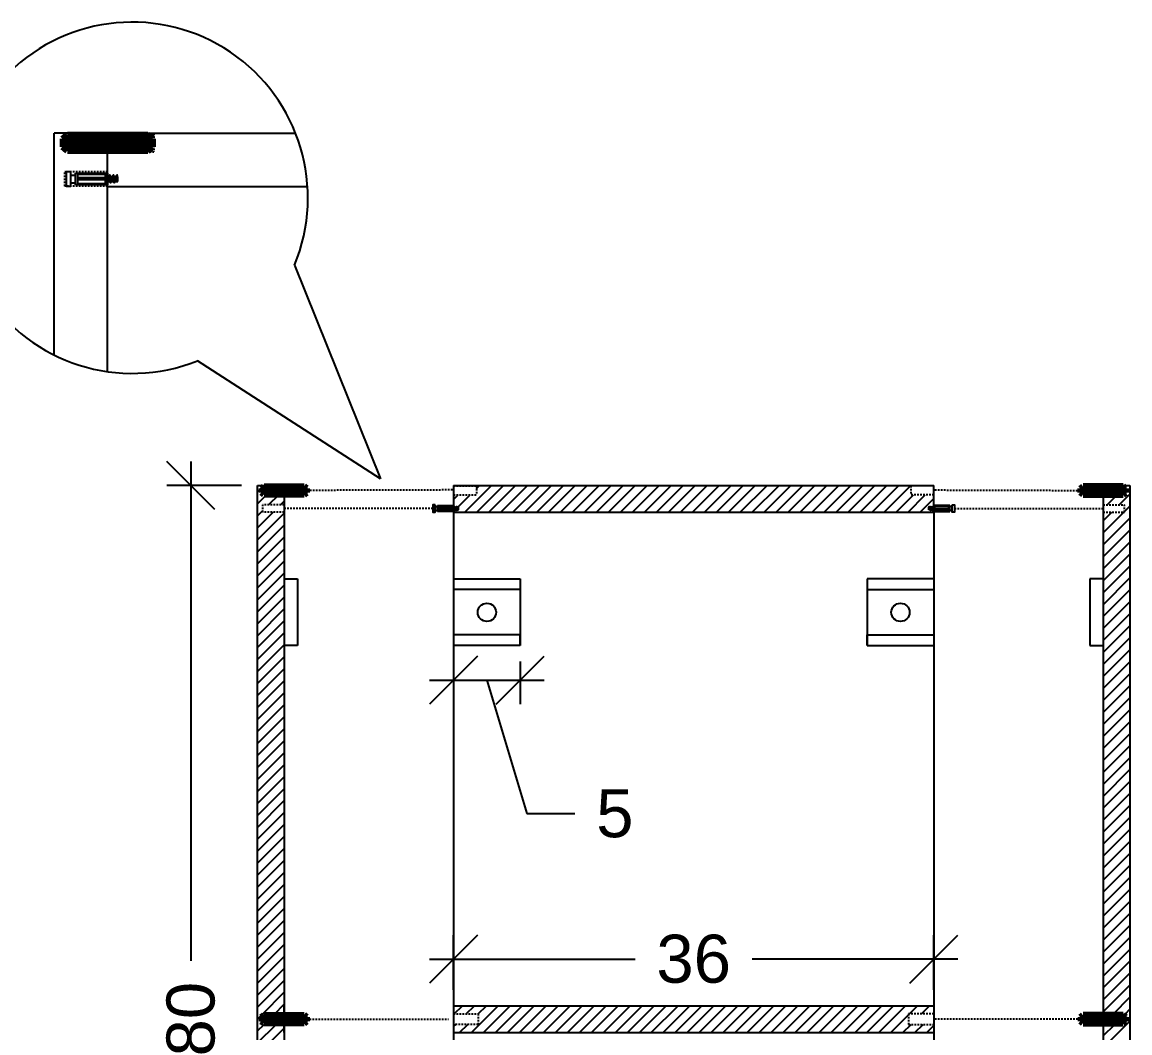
# Model space of a CAD drawing. Header units: millimetres. Extents: x 119 to 532, y 2363 to 2647.
# Drawn here: x 311 to 394, y 2571.6 to 2647.3 of the extents above; entities that cross this region are included whole.
import ezdxf

# ---------------------------------------------------------------- set-up
doc = ezdxf.new("R2010")
doc.units = ezdxf.units.MM
doc.linetypes.add('HIDDEN', pattern=[0.375, 0.25, -0.125])
doc.linetypes.add('HIDDEN2', pattern=[0.1875, 0.125, -0.0625])
for name, color, linetype in [('ARREDI', 1, 'Continuous'), ('CAMPITURE', 4, 'Continuous'), ('DETTAGLI', 9, 'Continuous'), ('QUOTE', 3, 'Continuous'), ('TRATTEGGIO', 5, 'HIDDEN'), ('VITI E CERNIERE', 8, 'Continuous')]:
    doc.layers.add(name, color=color, linetype=linetype)
doc.styles.add('ARIAL', font='arial.ttf')
doc.dimstyles.new('TICK_36', dxfattribs={"dimtxt": 3.6, "dimasz": 3.6, "dimexe": 1.8, "dimexo": 1.2, "dimgap": 1.8, "dimtad": 0, "dimdec": 0, "dimzin": 0, "dimdsep": 46, "dimtxsty": 'ARIAL', "dimblk": 'OBLIQUE', "dimcen": 1.8, "dimdle": 1.8, "dimclrd": 256, "dimclrt": 256, "dimadec": 0, "dimazin": 0, "dimtfac": 1, "dimtdec": 0, "dimtmove": 1, "dimatfit": 3, "dimldrblk": 'OPEN90', "dimfxl": 1, "dimtfill": 1, "dimtolj": 1, "dimtzin": 0, "dimarcsym": 0})

# ---------------------------------------------------------------- blocks, each defined once
blk = doc.blocks.new('_Oblique')
at = {"color": 0, "linetype": 'ByBlock', "lineweight": -2}
blk.add_line((-0.5, -0.5), (0.5, 0.5), dxfattribs=at)
blk = doc.blocks.new('*D16')
at = {"layer": 'Defpoints', "color": 0, "transparency": 16777216}
for p in [(343.337, 2600.605), (348.337, 2600.605), (348.337, 2598.01)]:
    blk.add_point(p, dxfattribs=at)
at = {"layer": 'QUOTE', "color": 0, "lineweight": -2, "transparency": 16777216}
for p, q in [((343.337, 2599.405), (343.337, 2596.21)), ((348.337, 2599.405), (348.337, 2596.21))]:
    blk.add_line(p, q, dxfattribs=at)
at = {"layer": 'QUOTE', "lineweight": -2, "transparency": 16777216}
for p, q in [((341.537, 2598.01), (350.137, 2598.01)), ((345.837, 2598.01), (348.834, 2588.018)), ((348.834, 2588.018), (352.434, 2588.018))]:
    blk.add_line(p, q, dxfattribs=at)
at = {"layer": 'QUOTE', "lineweight": -2, "transparency": 16777216, "xscale": 3.6, "yscale": 3.6, "zscale": 3.6, "rotation": 180}
blk.add_blockref('_Oblique', (343.337, 2598.01), dxfattribs=at)
at = {"layer": 'QUOTE', "lineweight": -2, "transparency": 16777216, "xscale": 3.6, "yscale": 3.6, "zscale": 3.6}
blk.add_blockref('_Oblique', (348.337, 2598.01), dxfattribs=at)
at = {"layer": 'QUOTE', "transparency": 16777216, "insert": (355.428, 2588.018), "char_height": 3.6, "attachment_point": 5, "style": 'ARIAL', "bg_fill": 3, "box_fill_scale": 1.1, "bg_fill_color": 256, "bg_fill_true_color": 13158600, "bg_fill_transparency": 0}
blk.add_mtext('\\A1;5', dxfattribs=at)
blk = doc.blocks.new('_Open90')
at = {"color": 0, "linetype": 'ByBlock', "lineweight": -2}
for p, q in [((-0.5, 0.5), (0, 0)), ((0, 0), (-1, 0)), ((0, 0), (-0.5, -0.5))]:
    blk.add_line(p, q, dxfattribs=at)
blk = doc.blocks.new('*D18')
at = {"layer": 'Defpoints', "color": 0, "transparency": 16777216}
for p in [(328.642, 2612.605), (323.646, 2532.605), (328.642, 2532.605)]:
    blk.add_point(p, dxfattribs=at)
at = {"layer": 'QUOTE', "lineweight": -2, "transparency": 16777216}
for p, q in [((323.646, 2614.405), (323.646, 2576.98)), ((323.646, 2530.805), (323.646, 2568.23))]:
    blk.add_line(p, q, dxfattribs=at)
at = {"layer": 'QUOTE', "color": 0, "lineweight": -2, "transparency": 16777216}
for p, q in [((327.442, 2612.605), (321.846, 2612.605)), ((327.442, 2532.605), (321.846, 2532.605))]:
    blk.add_line(p, q, dxfattribs=at)
at = {"layer": 'QUOTE', "lineweight": -2, "transparency": 16777216, "xscale": 3.6, "yscale": 3.6, "zscale": 3.6}
for p, rotation in [((323.646, 2612.605), 90), ((323.646, 2532.605), 270)]:
    blk.add_blockref('_Oblique', p, dxfattribs=dict(at, rotation=rotation))
at = {"layer": 'QUOTE', "transparency": 16777216, "insert": (323.646, 2572.605), "char_height": 3.6, "attachment_point": 5, "rotation": 90, "style": 'ARIAL', "bg_fill": 3, "box_fill_scale": 1.1, "bg_fill_color": 256, "bg_fill_true_color": 13158600, "bg_fill_transparency": 0}
blk.add_mtext('\\A1;80', dxfattribs=at)
blk = doc.blocks.new('*D19')
at = {"layer": 'Defpoints', "color": 0, "transparency": 16777216}
for p in [(379.337, 2577.111), (343.337, 2573.605), (379.337, 2573.605)]:
    blk.add_point(p, dxfattribs=at)
at = {"layer": 'QUOTE', "color": 0, "lineweight": -2, "transparency": 16777216}
for p, q in [((343.337, 2574.805), (343.337, 2578.911)), ((379.337, 2574.805), (379.337, 2578.911))]:
    blk.add_line(p, q, dxfattribs=at)
at = {"layer": 'QUOTE', "lineweight": -2, "transparency": 16777216}
for p, q in [((341.537, 2577.111), (356.961, 2577.111)), ((381.137, 2577.111), (365.713, 2577.111))]:
    blk.add_line(p, q, dxfattribs=at)
at = {"layer": 'QUOTE', "lineweight": -2, "transparency": 16777216, "xscale": 3.6, "yscale": 3.6, "zscale": 3.6, "rotation": 180}
blk.add_blockref('_Oblique', (343.337, 2577.111), dxfattribs=at)
at = {"layer": 'QUOTE', "lineweight": -2, "transparency": 16777216, "xscale": 3.6, "yscale": 3.6, "zscale": 3.6}
blk.add_blockref('_Oblique', (379.337, 2577.111), dxfattribs=at)
at = {"layer": 'QUOTE', "transparency": 16777216, "insert": (361.337, 2577.111), "char_height": 3.6, "attachment_point": 5, "style": 'ARIAL', "bg_fill": 3, "box_fill_scale": 1.1, "bg_fill_color": 256, "bg_fill_true_color": 13158600, "bg_fill_transparency": 0}
blk.add_mtext('\\A1;36', dxfattribs=at)
blk = doc.blocks.new('tassello')
at = {"layer": 'VITI E CERNIERE', "linetype": 'ByBlock', "lineweight": 100}
for p, q in [((0, 0.513), (0.209, 0.7)), ((0, 0.513), (0, 0.175)), ((0.209, 0.7), (3.709, 0.7)), ((0.209, 0.7), (0.209, 0)), ((0.209, 0.7), (0.209, 0.525)), ((0.209, 0.525), (0.745, 0.525)), ((0.745, 0.525), (3.709, 0.525)), ((3.918, 0.513), (3.709, 0.7)), ((3.709, 0.7), (3.709, 0)), ((3.918, 0.513), (3.918, 0.175)), ((0.209, 0), (0, 0.175)), ((0.209, 0.35), (0.902, 0.35)), ((0.902, 0.175), (0.209, 0.175)), ((0.902, 0.35), (0.902, 0.35)), ((0.902, 0.35), (3.709, 0.35)), ((0.902, 0.175), (3.709, 0.175)), ((3.709, 0), (3.918, 0.175)), ((3.709, 0), (0.209, 0))]:
    blk.add_line(p, q, dxfattribs=at)
blk = doc.blocks.new('vitetassello')
at = {"layer": 'VITI E CERNIERE'}
for p, q in [((-0.056, 1.758), (-0.056, 1.582)), ((0.239, 1.758), (0.239, 1.582)), ((-0.13, 0.382), (-0.13, 1.582)), ((-0.13, 1.582), (-0.056, 1.582)), ((-0.13, 1.502), (0.312, 1.502)), ((-0.091, 0.462), (-0.091, 1.502)), ((-0.056, 1.582), (0.227, 1.582)), ((0.058, 0.462), (0.058, 1.502)), ((0.128, 0.462), (0.128, 1.502)), ((0.227, 1.582), (0.239, 1.582)), ((0.239, 1.582), (0.312, 1.582)), ((0.27, 1.502), (0.27, 0.462)), ((0.312, 1.582), (0.312, 0.382)), ((0.312, 1.502), (0.312, 1.502)), ((-0.13, 0.462), (0.312, 0.462)), ((0.093, 0.462), (0.058, 0.462)), ((0.076, 0.462), (0.111, 0.462)), ((0.093, 0.462), (0.128, 0.462)), ((0.312, 0.382), (-0.13, 0.382)), ((0, 0.348), (0, 0.271)), ((0, 0.212), (0, 0.136)), ((0, 0.077), (0, 0)), ((0.186, 0.382), (0.186, 0.357)), ((0.186, 0.298), (0.186, 0.221)), ((0.186, 0.162), (0.186, 0.086)), ((0.186, 0), (0.186, 0.027)), ((0, 0), (0.186, 0))]:
    blk.add_line(p, q, dxfattribs=at)
blk.add_lwpolyline([(0.364, 1.758), (0.364, 1.935), (-0.181, 1.935), (-0.181, 1.758)], close=True, dxfattribs=at)
for points in [[(-0.057, 0.271), (0, 0.212), (0.186, 0.162), (0.243, 0.162), (-0.057, 0.271), (0, 0.271), (0.186, 0.221), (0.243, 0.162)], [(-0.057, 0.136), (0, 0.077), (0.186, 0.027), (0.243, 0.027), (-0.057, 0.136), (0, 0.136), (0.186, 0.086), (0.243, 0.027)], [(-0.033, 0.382), (0, 0.348), (0.186, 0.298), (0.243, 0.298), (0.012, 0.382)], [(0.093, 0.382), (0.186, 0.357), (0.243, 0.298)]]:
    blk.add_lwpolyline(points, dxfattribs=at)

msp = doc.modelspace()

# ---------------------------------------------------------------- linework, layer by layer
at = {"layer": 'ARREDI'}
for p, q in [((317.407, 2639.025), (313.407, 2639.025)), ((313.407, 2622.385), (313.407, 2639.025)), ((317.407, 2621.146), (317.407, 2639.025)), ((317.407, 2639.025), (331.496, 2639.025)), ((317.407, 2635.025), (332.392, 2635.025)), ((328.642, 2532.605), (328.642, 2612.605)), ((328.642, 2612.605), (330.642, 2612.605)), ((330.642, 2612.605), (330.642, 2532.605)), ((343.337, 2612.605), (379.337, 2612.605)), ((343.337, 2612.605), (343.337, 2610.605)), ((379.337, 2610.605), (379.337, 2612.605)), ((379.337, 2612.588), (379.337, 2612.605)), ((392.032, 2612.605), (392.032, 2532.605)), ((392.032, 2612.605), (394.032, 2612.605)), ((394.032, 2612.605), (394.032, 2532.605)), ((343.337, 2610.605), (379.337, 2610.605)), ((343.337, 2610.605), (343.337, 2534.605)), ((379.337, 2610.605), (379.337, 2534.605)), ((330.642, 2571.605), (330.642, 2573.605)), ((343.337, 2573.605), (343.337, 2571.605)), ((379.337, 2573.605), (379.337, 2571.605)), ((392.032, 2572.605), (392.032, 2571.605)), ((343.337, 2571.605), (379.337, 2571.605))]:
    msp.add_line(p, q, dxfattribs=at)
at = {"layer": 'CAMPITURE', "linetype": 'Continuous'}
for p, q in [((318.184, 2638.991), (318.217, 2639.025)), ((319.082, 2638.991), (319.115, 2639.025)), ((319.98, 2638.991), (320.013, 2639.025)), ((320.861, 2638.975), (320.911, 2639.025)), ((328.642, 2612.129), (329.117, 2612.605)), ((344.18, 2610.605), (346.18, 2612.605)), ((345.064, 2612.387), (345.282, 2612.605)), ((345.078, 2610.605), (347.078, 2612.605)), ((345.976, 2610.605), (347.976, 2612.605)), ((346.874, 2610.605), (348.874, 2612.605)), ((347.772, 2610.605), (349.772, 2612.605)), ((348.67, 2610.605), (350.67, 2612.605)), ((349.568, 2610.605), (351.568, 2612.605)), ((350.466, 2610.605), (352.466, 2612.605)), ((351.364, 2610.605), (353.364, 2612.605)), ((352.262, 2610.605), (354.262, 2612.605)), ((353.16, 2610.605), (355.16, 2612.605)), ((354.058, 2610.605), (356.058, 2612.605)), ((354.956, 2610.605), (356.956, 2612.605)), ((355.854, 2610.605), (357.854, 2612.605)), ((356.752, 2610.605), (358.752, 2612.605)), ((357.65, 2610.605), (359.65, 2612.605)), ((358.548, 2610.605), (360.548, 2612.605)), ((359.446, 2610.605), (361.446, 2612.605)), ((360.344, 2610.605), (362.344, 2612.605)), ((361.242, 2610.605), (363.242, 2612.605)), ((362.14, 2610.605), (364.14, 2612.605)), ((363.038, 2610.605), (365.038, 2612.605)), ((363.936, 2610.605), (365.936, 2612.605)), ((364.834, 2610.605), (366.834, 2612.605)), ((365.733, 2610.605), (367.733, 2612.605)), ((366.631, 2610.605), (368.631, 2612.605)), ((367.529, 2610.605), (369.529, 2612.605)), ((368.427, 2610.605), (370.427, 2612.605)), ((369.325, 2610.605), (371.325, 2612.605)), ((370.223, 2610.605), (372.223, 2612.605)), ((371.121, 2610.605), (373.121, 2612.605)), ((372.019, 2610.605), (374.019, 2612.605)), ((372.917, 2610.605), (374.917, 2612.605)), ((373.815, 2610.605), (375.815, 2612.605)), ((374.713, 2610.605), (376.713, 2612.605)), ((375.611, 2610.605), (377.611, 2612.605)), ((393.631, 2612.46), (393.775, 2612.605)), ((329.469, 2611.16), (330.254, 2611.946)), ((330.367, 2611.16), (330.642, 2611.435)), ((343.337, 2611.558), (343.678, 2611.899)), ((343.692, 2611.015), (344.576, 2611.899)), ((376.509, 2610.605), (377.803, 2611.899)), ((377.407, 2610.605), (378.701, 2611.899)), ((378.305, 2610.605), (379.337, 2611.637)), ((392.032, 2611.76), (392.218, 2611.946)), ((392.331, 2611.16), (393.116, 2611.946)), ((393.229, 2611.16), (394.032, 2611.964)), ((328.642, 2610.333), (329.042, 2610.733)), ((328.642, 2609.435), (329.822, 2610.616)), ((343.337, 2610.66), (343.447, 2610.771)), ((379.203, 2610.605), (379.337, 2610.739)), ((392.032, 2609.964), (392.684, 2610.616)), ((392.032, 2609.065), (393.582, 2610.616)), ((393.628, 2610.662), (394.032, 2611.065)), ((392.032, 2608.167), (394.032, 2610.167)), ((392.032, 2607.269), (394.032, 2609.269)), ((328.642, 2606.741), (330.642, 2608.741)), ((392.032, 2606.371), (394.032, 2608.371)), ((392.032, 2605.473), (394.032, 2607.473)), ((328.642, 2604.945), (330.642, 2606.945)), ((392.032, 2604.575), (394.032, 2606.575)), ((392.032, 2603.677), (394.032, 2605.677)), ((328.642, 2603.149), (330.642, 2605.149)), ((392.032, 2602.779), (394.032, 2604.779)), ((392.032, 2601.881), (394.032, 2603.881)), ((328.642, 2601.353), (330.642, 2603.353)), ((328.642, 2600.455), (330.642, 2602.455)), ((392.032, 2600.983), (394.032, 2602.983)), ((328.642, 2599.557), (330.642, 2601.557)), ((392.032, 2600.085), (394.032, 2602.085)), ((392.032, 2599.187), (394.032, 2601.187)), ((392.032, 2598.289), (394.032, 2600.289)), ((392.032, 2597.391), (394.032, 2599.391)), ((328.642, 2596.863), (330.642, 2598.863)), ((392.032, 2596.493), (394.032, 2598.493)), ((328.642, 2595.965), (330.642, 2597.965)), ((392.032, 2595.595), (394.032, 2597.595)), ((328.642, 2595.067), (330.642, 2597.067)), ((392.032, 2594.697), (394.032, 2596.697)), ((328.642, 2594.169), (330.642, 2596.169)), ((392.032, 2593.799), (394.032, 2595.799)), ((328.642, 2593.271), (330.642, 2595.271)), ((392.032, 2592.901), (394.032, 2594.901)), ((328.642, 2592.373), (330.642, 2594.373)), ((392.032, 2592.003), (394.032, 2594.003)), ((328.642, 2591.475), (330.642, 2593.475)), ((392.032, 2591.105), (394.032, 2593.105)), ((328.642, 2589.679), (330.642, 2591.679)), ((392.032, 2590.207), (394.032, 2592.207)), ((328.642, 2588.781), (330.642, 2590.781)), ((392.032, 2589.309), (394.032, 2591.309)), ((328.642, 2587.883), (330.642, 2589.883)), ((392.032, 2588.411), (394.032, 2590.411)), ((328.642, 2586.985), (330.642, 2588.985)), ((392.032, 2587.513), (394.032, 2589.513)), ((392.032, 2586.615), (394.032, 2588.615)), ((392.032, 2585.717), (394.032, 2587.717)), ((328.642, 2585.189), (330.642, 2587.189)), ((392.032, 2584.819), (394.032, 2586.819)), ((392.032, 2583.921), (394.032, 2585.921)), ((328.642, 2583.393), (330.642, 2585.393)), ((392.032, 2583.023), (394.032, 2585.023)), ((328.642, 2582.494), (330.642, 2584.494)), ((392.032, 2582.125), (394.032, 2584.125)), ((328.642, 2581.596), (330.642, 2583.596)), ((392.032, 2581.227), (394.032, 2583.227)), ((392.032, 2580.329), (394.032, 2582.329)), ((328.642, 2579.8), (330.642, 2581.8)), ((328.642, 2578.902), (330.642, 2580.902)), ((392.032, 2579.431), (394.032, 2581.431)), ((328.642, 2578.004), (330.642, 2580.004)), ((392.032, 2578.533), (394.032, 2580.533)), ((392.032, 2577.635), (394.032, 2579.635)), ((328.642, 2576.208), (330.642, 2578.208)), ((392.032, 2576.737), (394.032, 2578.737)), ((328.642, 2575.31), (330.642, 2577.31)), ((392.032, 2575.839), (394.032, 2577.839)), ((392.032, 2574.941), (394.032, 2576.941)), ((328.642, 2574.412), (330.642, 2576.412)), ((392.032, 2574.042), (394.032, 2576.042)), ((328.642, 2573.514), (330.642, 2575.514)), ((392.032, 2573.144), (394.032, 2575.144)), ((329.014, 2572.989), (330.642, 2574.616)), ((392.774, 2572.989), (394.032, 2574.246)), ((329.912, 2572.989), (330.642, 2573.718)), ((344.693, 2571.605), (346.693, 2573.605)), ((345.591, 2571.605), (347.591, 2573.605)), ((347.387, 2571.605), (349.387, 2573.605)), ((348.285, 2571.605), (350.285, 2573.605)), ((350.081, 2571.605), (352.081, 2573.605)), ((350.979, 2571.605), (352.979, 2573.605)), ((351.877, 2571.605), (353.877, 2573.605)), ((352.775, 2571.605), (354.775, 2573.605)), ((354.571, 2571.605), (356.571, 2573.605)), ((355.469, 2571.605), (357.469, 2573.605)), ((356.367, 2571.605), (358.367, 2573.605)), ((357.265, 2571.605), (359.265, 2573.605)), ((358.163, 2571.605), (360.163, 2573.605)), ((359.061, 2571.605), (361.061, 2573.605)), ((359.959, 2571.605), (361.959, 2573.605)), ((360.857, 2571.605), (362.857, 2573.605)), ((361.756, 2571.605), (363.756, 2573.605)), ((362.654, 2571.605), (364.654, 2573.605)), ((363.552, 2571.605), (365.552, 2573.605)), ((364.45, 2571.605), (366.45, 2573.605)), ((365.348, 2571.605), (367.348, 2573.605)), ((366.246, 2571.605), (368.246, 2573.605)), ((367.144, 2571.605), (369.144, 2573.605)), ((368.042, 2571.605), (370.042, 2573.605)), ((368.94, 2571.605), (370.94, 2573.605)), ((369.838, 2571.605), (371.838, 2573.605)), ((370.736, 2571.605), (372.736, 2573.605)), ((371.634, 2571.605), (373.634, 2573.605)), ((372.532, 2571.605), (374.532, 2573.605)), ((373.43, 2571.605), (375.43, 2573.605)), ((374.328, 2571.605), (376.328, 2573.605)), ((375.226, 2571.605), (377.226, 2573.605)), ((377.513, 2572.994), (378.124, 2573.605)), ((378.411, 2572.994), (379.022, 2573.605)), ((393.672, 2572.989), (394.032, 2573.348)), ((328.642, 2572.616), (328.888, 2572.862)), ((376.124, 2571.605), (377.448, 2572.929)), ((379.309, 2572.994), (379.337, 2573.022)), ((392.032, 2570.45), (394.032, 2572.45)), ((328.642, 2569.922), (330.642, 2571.922)), ((343.337, 2572.045), (343.508, 2572.216)), ((343.795, 2571.605), (344.406, 2572.216)), ((377.022, 2571.605), (377.633, 2572.216)), ((377.92, 2571.605), (378.531, 2572.216)), ((378.818, 2571.605), (379.337, 2572.124)), ((392.032, 2571.348), (392.894, 2572.21))]:
    msp.add_line(p, q, dxfattribs=at)
at = {"layer": 'DETTAGLI'}
msp.add_line((331.407, 2629.119), (337.861, 2613.101), dxfattribs=at)
msp.add_arc((319.254, 2634.181), 13.165, 337.38811, 291.75773, dxfattribs=at)
at = {"layer": 'TRATTEGGIO', "linetype": 'HIDDEN2'}
for p, q in [((317.407, 2638.991), (320.861, 2638.991)), ((320.861, 2638.991), (320.861, 2637.629)), ((317.407, 2637.612), (320.861, 2637.612)), ((314.207, 2635.046), (314.207, 2636.135)), ((317.407, 2636.135), (314.207, 2636.135)), ((317.407, 2635.046), (314.207, 2635.046)), ((343.264, 2612.276), (332.459, 2612.242)), ((343.337, 2612.588), (345.064, 2612.588)), ((345.064, 2612.588), (345.064, 2611.907)), ((379.337, 2612.588), (377.606, 2612.588)), ((377.606, 2612.588), (377.606, 2611.907)), ((379.406, 2612.276), (390.211, 2612.242)), ((343.337, 2611.899), (345.064, 2611.899)), ((379.337, 2611.899), (377.606, 2611.899)), ((341.784, 2610.888), (330.639, 2610.888)), ((380.886, 2610.888), (392.031, 2610.888)), ((392.028, 2611.16), (393.628, 2611.16)), ((392.028, 2610.616), (393.628, 2610.616)), ((393.628, 2610.616), (393.628, 2611.16)), ((332.326, 2572.605), (342.953, 2572.605)), ((390.347, 2572.605), (379.337, 2572.605))]:
    msp.add_line(p, q, dxfattribs=at)
for points in [[(343.337, 2572.994), (345.191, 2572.994), (345.191, 2572.216), (343.337, 2572.216)], [(379.337, 2572.994), (377.448, 2572.994), (377.448, 2572.216), (379.337, 2572.216)], [(392.032, 2572.21), (393.785, 2572.21), (393.785, 2572.989), (392.032, 2572.989)]]:
    msp.add_lwpolyline(points, dxfattribs=at)
at = {"layer": 'VITI E CERNIERE'}
for p, q in [((330.642, 2605.605), (331.642, 2605.605)), ((331.642, 2605.605), (331.642, 2600.605)), ((343.337, 2605.605), (348.337, 2605.605)), ((348.337, 2605.605), (348.337, 2600.605)), ((348.337, 2605.605), (348.337, 2604.805)), ((379.337, 2605.605), (374.337, 2605.605)), ((374.337, 2605.605), (374.337, 2600.605)), ((374.337, 2605.605), (374.337, 2604.805)), ((392.032, 2605.605), (391.032, 2605.605)), ((391.032, 2605.605), (391.032, 2600.605)), ((348.337, 2604.805), (343.337, 2604.805)), ((374.337, 2604.805), (379.337, 2604.805)), ((348.337, 2601.405), (343.337, 2601.405)), ((348.337, 2600.605), (348.337, 2601.405)), ((374.337, 2600.605), (374.337, 2601.405)), ((374.337, 2601.405), (379.337, 2601.405)), ((331.642, 2600.605), (330.642, 2600.605)), ((348.337, 2600.605), (343.337, 2600.605)), ((374.337, 2600.605), (379.337, 2600.605)), ((391.032, 2600.605), (392.032, 2600.605))]:
    msp.add_line(p, q, dxfattribs=at)
for centre in [(345.837, 2603.105), (376.837, 2603.105)]:
    msp.add_circle(centre, 0.685, dxfattribs=at)

# ---------------------------------------------------------------- block references
for p, xscale, yscale, zscale in [((314.038, 2637.706), 1.719813479569033, 1.719813479569033, 1.719813479569033), ((393.713, 2611.946), -0.859906739784492, 0.859906739784492, 0.859906739784492), ((393.716, 2572.309), -0.859906739784492, 0.859906739784492, 0.859906739784492)]:
    msp.add_blockref('tassello', p, dxfattribs=dict(at, xscale=xscale, yscale=yscale, zscale=zscale))
at = {"layer": 'VITI E CERNIERE', "xscale": 2.000000000000057, "yscale": 2.000000000000057, "zscale": 2.000000000000057, "rotation": 89.99999999999999}
msp.add_blockref('vitetassello', (318.171, 2635.407), dxfattribs=at)
at = {"layer": 'VITI E CERNIERE', "rotation": 89.99999999999999}
msp.add_blockref('vitetassello', (343.718, 2610.796), dxfattribs=at)
at = {"layer": 'VITI E CERNIERE', "xscale": -1, "rotation": 270}
msp.add_blockref('vitetassello', (378.955, 2610.796), dxfattribs=at)

# ---------------------------------------------------------------- next in the draw order: dimensions: what is measured, and where the dimension line sits
at = {"layer": 'QUOTE'}
dim = msp.add_linear_dim(base=(323.646, 2532.605), p1=(328.642, 2612.605), p2=(328.642, 2532.605), angle=90, dimstyle='TICK_36', dxfattribs=at)
dim.commit()
dim.dimension.update_dxf_attribs({"geometry": '*D18', "text_midpoint": (323.646, 2572.605)})
for base, p1, p2, picture, middle in [((348.337, 2598.01), (343.337, 2600.605), (348.337, 2600.605), '*D16', (354.234, 2588.018)), ((379.337, 2577.111), (343.337, 2573.605), (379.337, 2573.605), '*D19', (361.337, 2577.111))]:
    dim = msp.add_linear_dim(base=base, p1=p1, p2=p2, dimstyle='TICK_36', dxfattribs=at)
    dim.commit()
    dim.dimension.update_dxf_attribs({"geometry": picture, "text_midpoint": middle})

# ---------------------------------------------------------------- next in the draw order: linework, layer by layer
at = {"layer": 'ARREDI'}
for p, q in [((343.337, 2573.605), (379.337, 2573.605)), ((343.337, 2573.605), (343.337, 2571.605)), ((343.337, 2573.605), (379.337, 2573.605)), ((379.337, 2573.605), (379.337, 2571.605))]:
    msp.add_line(p, q, dxfattribs=at)
at = {"layer": 'CAMPITURE', "linetype": 'Continuous'}
for p, q in [((328.642, 2611.231), (329.329, 2611.918)), ((328.642, 2608.537), (330.642, 2610.537)), ((328.642, 2607.639), (330.642, 2609.639)), ((328.642, 2605.843), (330.642, 2607.843)), ((328.642, 2604.047), (330.642, 2606.047)), ((328.642, 2602.251), (330.642, 2604.251)), ((328.642, 2598.659), (330.642, 2600.659)), ((328.642, 2597.761), (330.642, 2599.761)), ((328.642, 2590.577), (330.642, 2592.577)), ((328.642, 2586.087), (330.642, 2588.087)), ((328.642, 2584.291), (330.642, 2586.291)), ((328.642, 2580.698), (330.642, 2582.698)), ((328.642, 2577.106), (330.642, 2579.106)), ((343.388, 2572.994), (343.999, 2573.605)), ((344.286, 2572.994), (344.897, 2573.605)), ((345.184, 2572.994), (345.795, 2573.605)), ((346.489, 2571.605), (348.489, 2573.605)), ((349.183, 2571.605), (351.183, 2573.605)), ((353.673, 2571.605), (355.673, 2573.605)), ((328.642, 2571.718), (329.134, 2572.21)), ((328.642, 2570.82), (330.032, 2572.21))]:
    msp.add_line(p, q, dxfattribs=at)
at = {"layer": 'DETTAGLI'}
for p, q in [((337.861, 2613.101), (324.134, 2621.954)), ((343.337, 2573.605), (343.337, 2571.854))]:
    msp.add_line(p, q, dxfattribs=at)
at = {"layer": 'TRATTEGGIO', "linetype": 'HIDDEN2'}
for p, q in [((330.642, 2611.16), (329.042, 2611.16)), ((329.042, 2610.616), (329.042, 2611.16)), ((330.642, 2610.616), (329.042, 2610.616))]:
    msp.add_line(p, q, dxfattribs=at)
msp.add_lwpolyline([(330.642, 2572.21), (328.888, 2572.21), (328.888, 2572.989), (330.642, 2572.989)], dxfattribs=at)

# ---------------------------------------------------------------- next in the draw order: block references
at = {"layer": 'VITI E CERNIERE', "xscale": 0.859906739784492, "yscale": 0.859906739784492, "zscale": 0.859906739784492}
for p in [(328.957, 2611.946), (328.957, 2572.309)]:
    msp.add_blockref('tassello', p, dxfattribs=at)

doc.saveas('drawing.dxf')
